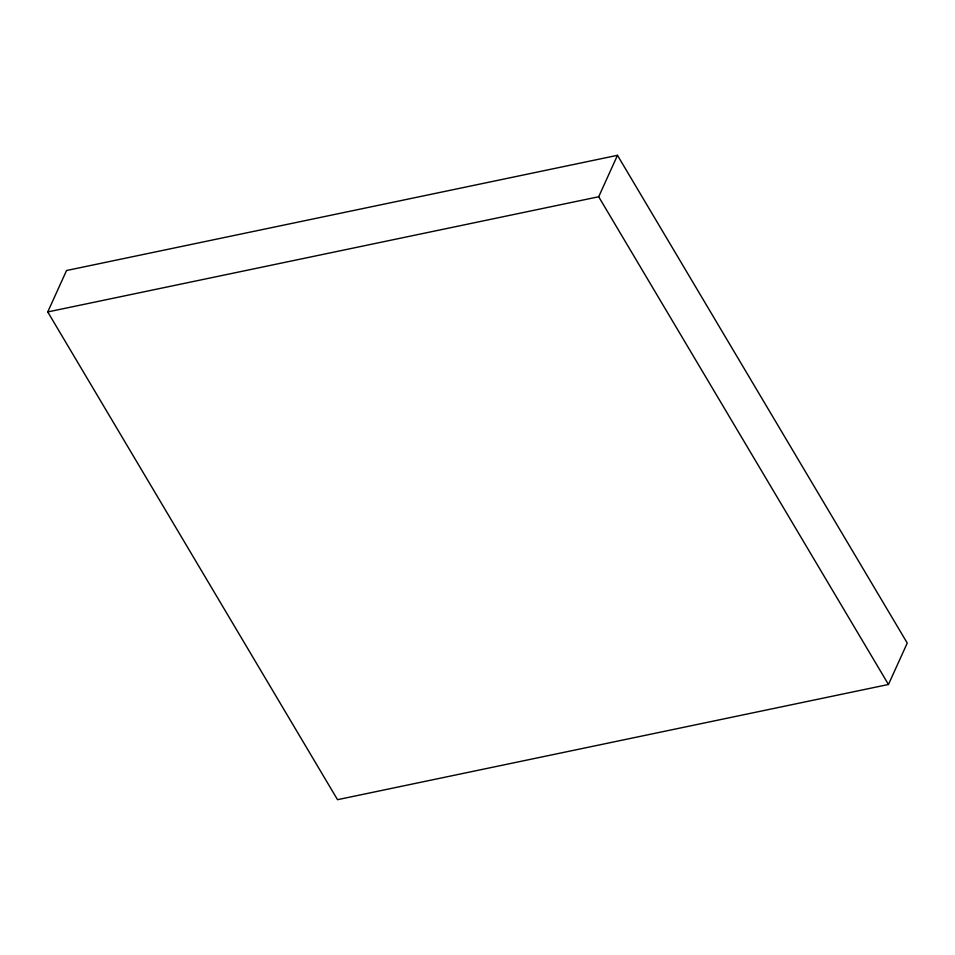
<?xml version="1.0" encoding="UTF-8"?>
<svg xmlns="http://www.w3.org/2000/svg" width="955" height="955" viewBox="0 0 955 955"><rect width="100%" height="100%" fill="white"/><g stroke="black" fill="none" stroke-linecap="round" stroke-linejoin="round"><path stroke-width="1.43" d="M47.75 311.939L66.54 270.516L617.479 155.319L907.25 643.061L888.46 684.484L337.521 799.681L47.75 311.939L598.69 196.754L617.479 155.319M598.69 196.754L888.46 684.484"/></g></svg>
